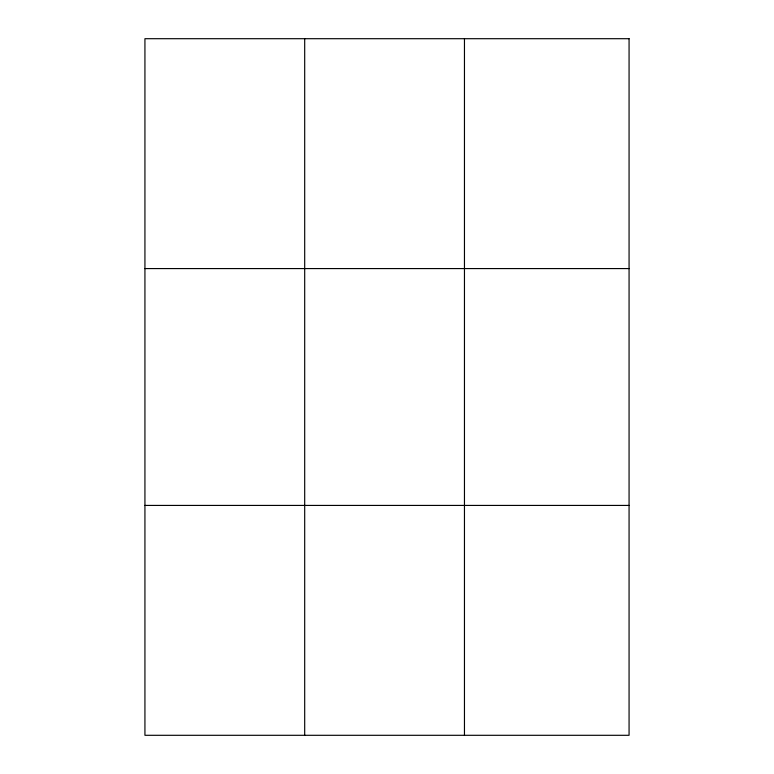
<?xml version="1.0" encoding="UTF-8"?>
<svg xmlns="http://www.w3.org/2000/svg" width="774" height="774" viewBox="0 0 774 774"><rect width="100%" height="100%" fill="white"/><g stroke="black" fill="none" stroke-linecap="round" stroke-linejoin="round"><path stroke-width="1.16" d="M304.695 735.3L304.695 38.7M464.458 735.3L464.458 38.7M144.932 268.578L629.069 268.578M144.932 505.422L629.069 505.422M629.069 38.7L629.069 735.3L144.932 735.3L144.932 38.7L629.069 38.7"/></g></svg>
